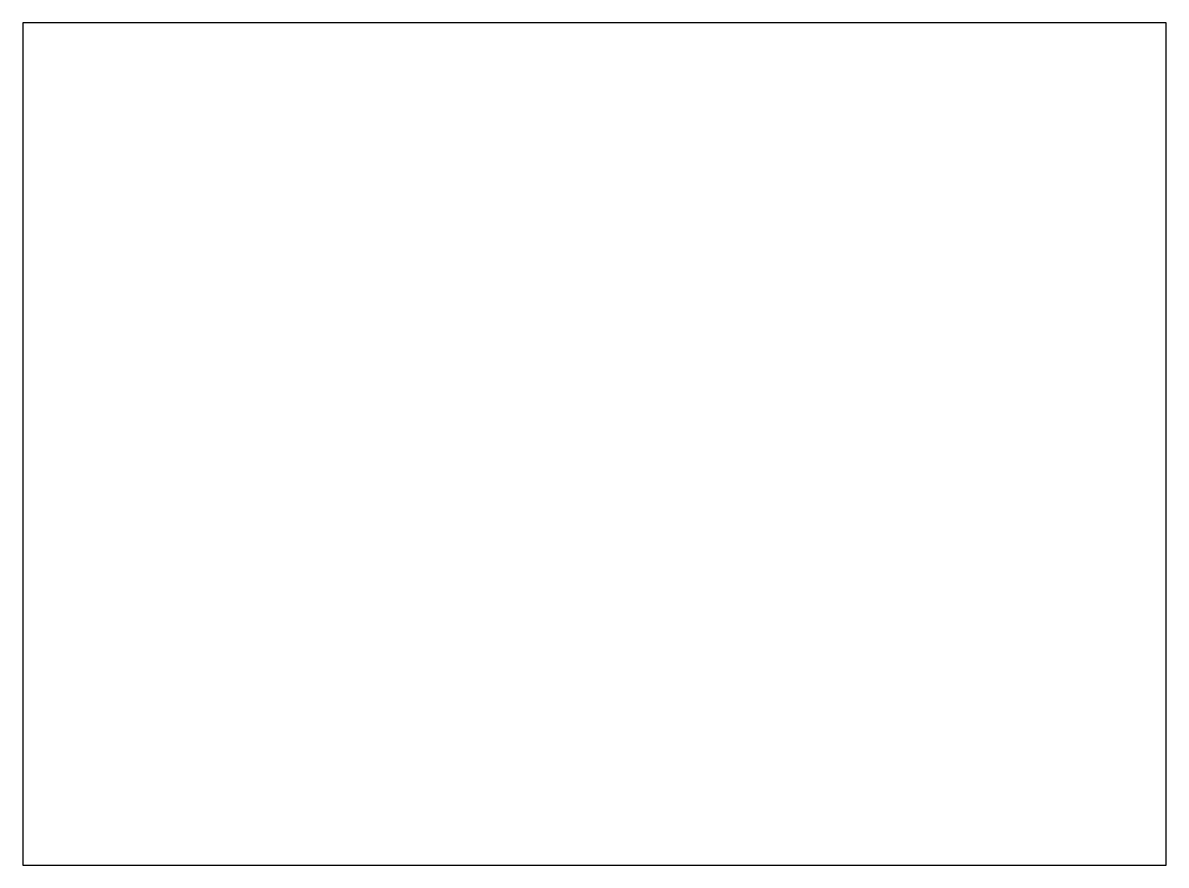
# Model space of a CAD drawing. Header units: metres. Extents: x 1.01 to 2.91, y -3.65 to -2.25.
import ezdxf

# ---------------------------------------------------------------- set-up
doc = ezdxf.new("R2010")
doc.units = ezdxf.units.M
doc.layers.get('0').update_dxf_attribs({"linetype": 'CONTINUOUS'})

msp = doc.modelspace()

# ---------------------------------------------------------------- linework, layer by layer
msp.add_lwpolyline([(1.009, -3.651), (2.909, -3.651), (2.909, -2.251), (1.009, -2.251)], close=True)

doc.saveas('drawing.dxf')
